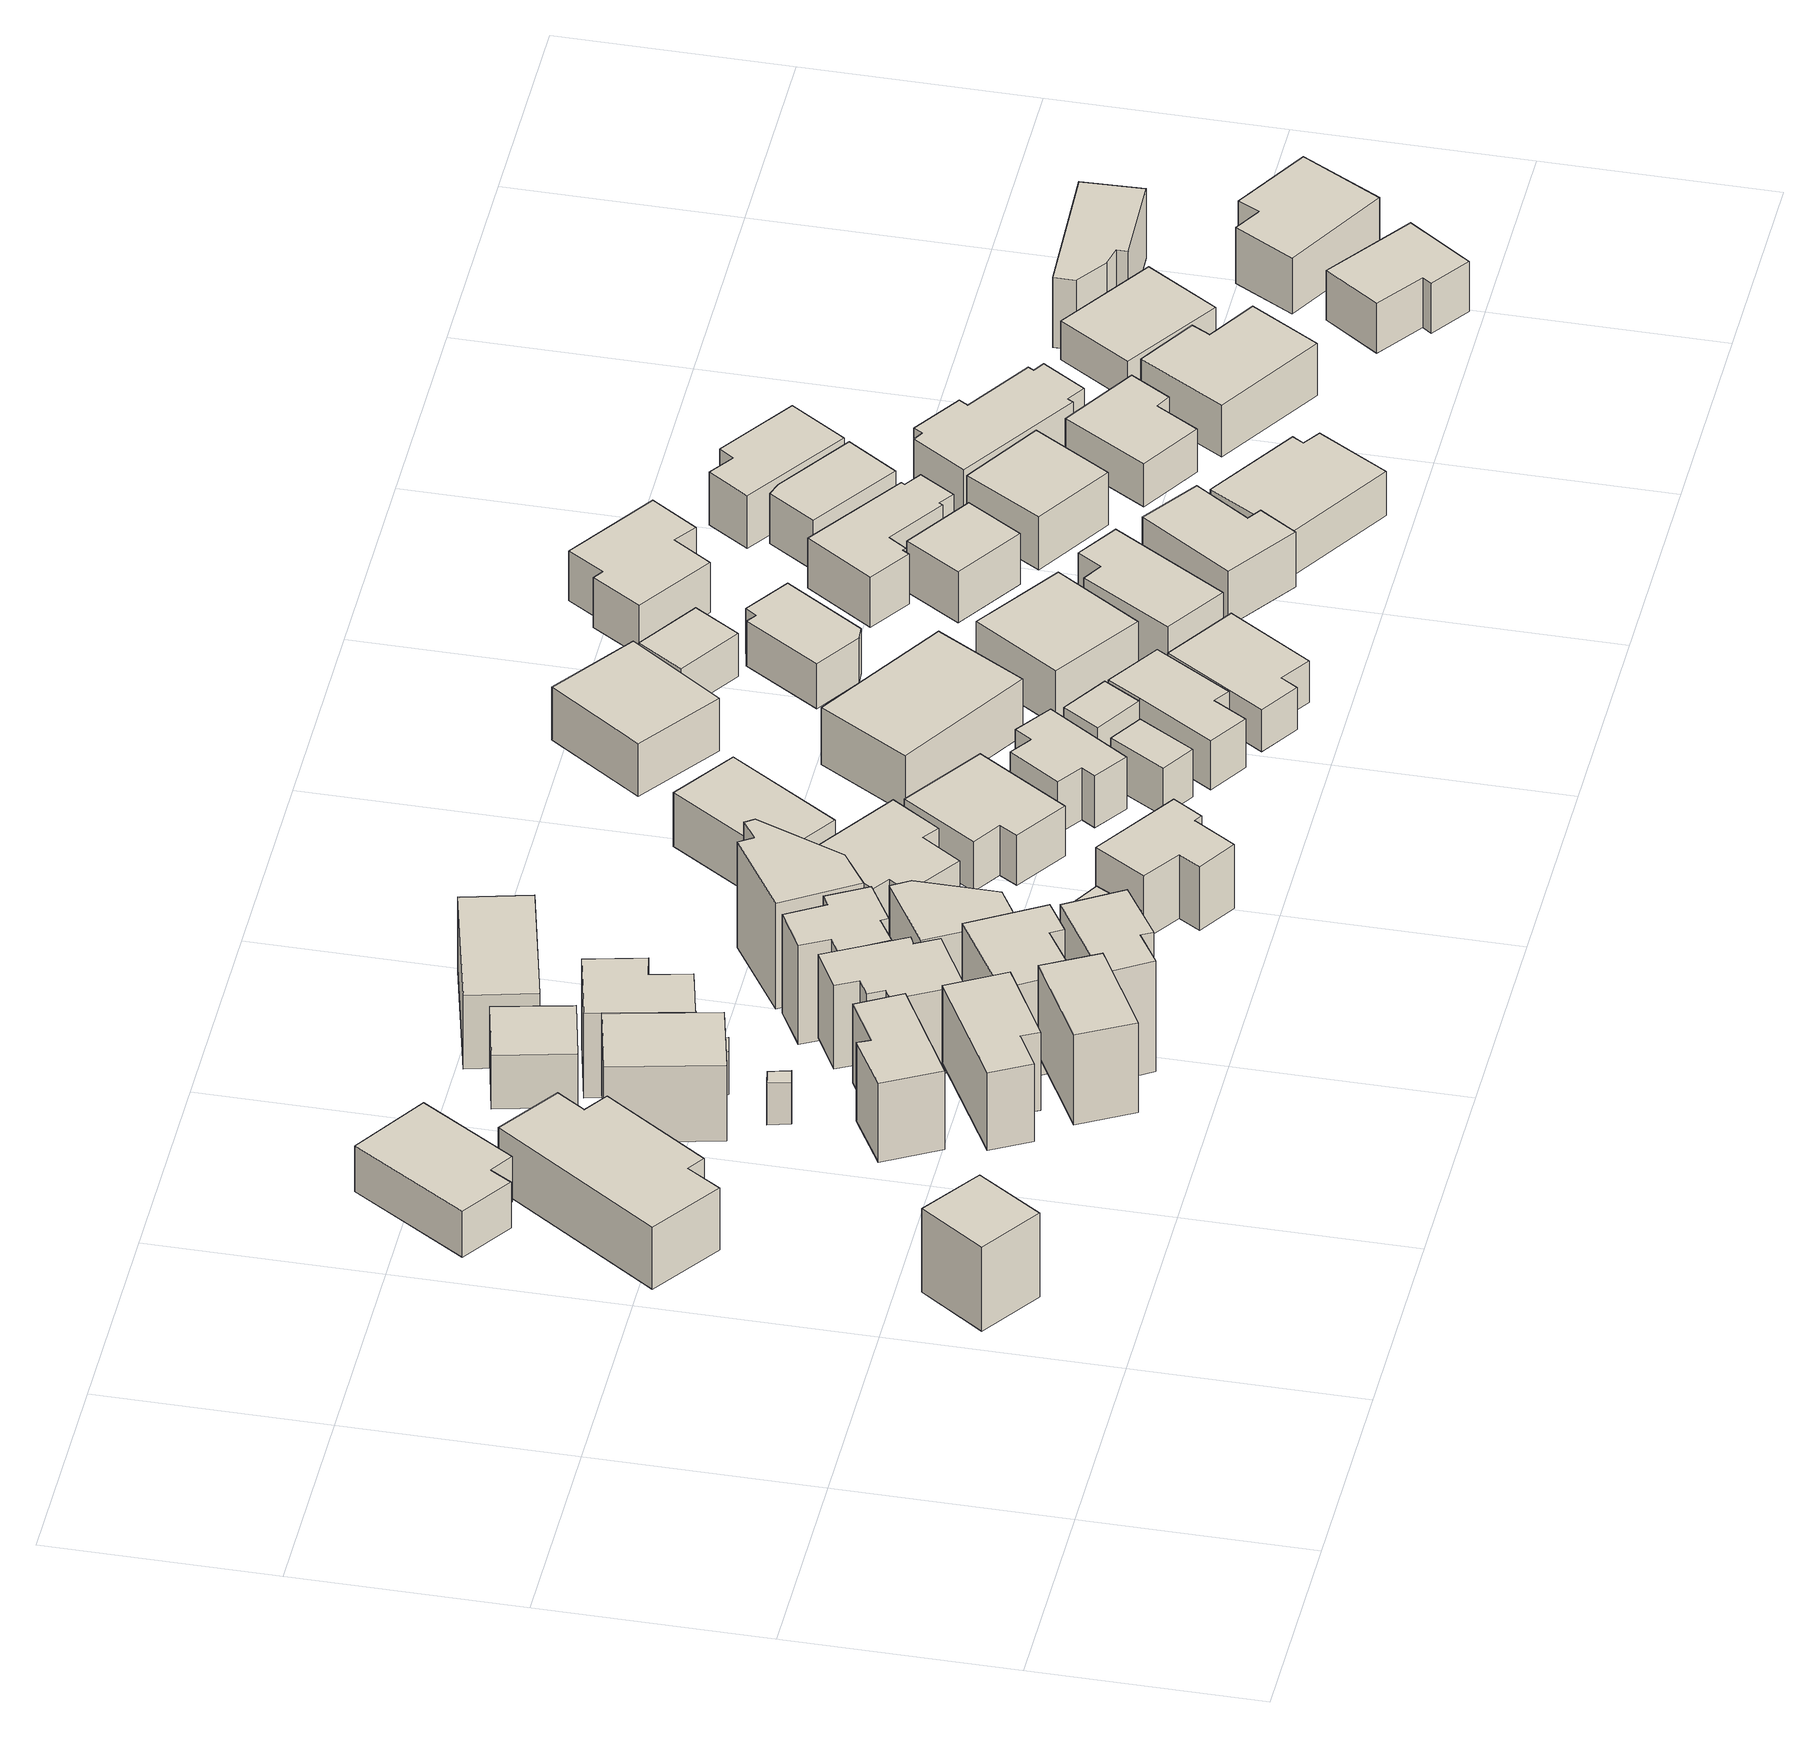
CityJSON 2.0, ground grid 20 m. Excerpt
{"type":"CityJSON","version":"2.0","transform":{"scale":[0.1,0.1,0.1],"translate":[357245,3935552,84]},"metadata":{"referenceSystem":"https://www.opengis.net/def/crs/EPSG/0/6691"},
"CityObjects":{
"building1":{"type":"Building","attributes":{"usage":"411","measuredHeight":8.9,"storeysAboveGround":3,"BuildingIDAttribute.prefecture":"14","BuildingIDAttribute.city":"14153","BuildingDetailAttribute.totalFloorArea":111.51,"BuildingDetailAttribute.buildingFootprintArea":37.17,"BuildingDetailAttribute.buildingStructureType":"601","BuildingDetailAttribute.buildingStructureOrgType":"1","BuildingDetailAttribute.orgUsage":"10","BuildingDetailAttribute.surveyYear":2015},"geometry":[{"type":"Solid","lod":"1","boundaries":[[[[0,1,2,3]],[[2,4,5,3]],[[1,6,4,2]],[[0,7,6,1]],[[3,5,7,0]],[[4,6,7,5]]]]}]},
"building2":{"type":"Building","attributes":{"usage":"411","measuredHeight":7.5,"storeysAboveGround":2,"BuildingIDAttribute.prefecture":"14","BuildingIDAttribute.city":"14153","BuildingDetailAttribute.totalFloorArea":282.27,"BuildingDetailAttribute.buildingFootprintArea":141.14,"BuildingDetailAttribute.buildingStructureType":"610","BuildingDetailAttribute.buildingStructureOrgType":"2","BuildingDetailAttribute.orgUsage":"10","BuildingDetailAttribute.surveyYear":2015},"geometry":[{"type":"Solid","lod":"1","boundaries":[[[[8,9,10,11,12,13,14,15]],[[14,16,17,15]],[[13,18,16,14]],[[12,19,18,13]],[[11,20,19,12]],[[10,21,20,11]],[[9,22,21,10]],[[8,23,22,9]],[[15,17,23,8]],[[16,18,19,20,21,22,23,17]]]]}]},
"building3":{"type":"Building","attributes":{"usage":"411","measuredHeight":6.5,"storeysAboveGround":2,"BuildingIDAttribute.prefecture":"14","BuildingIDAttribute.city":"14153","BuildingDetailAttribute.totalFloorArea":151.46,"BuildingDetailAttribute.buildingFootprintArea":75.73,"BuildingDetailAttribute.buildingStructureType":"601","BuildingDetailAttribute.buildingStructureOrgType":"1","BuildingDetailAttribute.orgUsage":"10","BuildingDetailAttribute.surveyYear":2015},"geometry":[{"type":"Solid","lod":"1","boundaries":[[[[24,25,26,27,28,29]],[[28,30,31,29]],[[27,32,30,28]],[[26,33,32,27]],[[25,34,33,26]],[[24,35,34,25]],[[29,31,35,24]],[[30,32,33,34,35,31]]]]}]},
"building4":{"type":"Building","attributes":{"measuredHeight":4.2,"BuildingIDAttribute.prefecture":"14","BuildingIDAttribute.city":"14153","BuildingDetailAttribute.surveyYear":2015},"geometry":[{"type":"Solid","lod":"1","boundaries":[[[[36,37,38,39]],[[38,40,41,39]],[[37,42,40,38]],[[36,43,42,37]],[[39,41,43,36]],[[40,42,43,41]]]]}]},
"building5":{"type":"Building","attributes":{"usage":"411","measuredHeight":8.2,"storeysAboveGround":2,"BuildingIDAttribute.prefecture":"14","BuildingIDAttribute.city":"14153","BuildingDetailAttribute.totalFloorArea":134.82,"BuildingDetailAttribute.buildingFootprintArea":67.41,"BuildingDetailAttribute.buildingStructureType":"601","BuildingDetailAttribute.buildingStructureOrgType":"1","BuildingDetailAttribute.orgUsage":"10","BuildingDetailAttribute.surveyYear":2015},"geometry":[{"type":"Solid","lod":"1","boundaries":[[[[44,45,46,47]],[[46,48,49,47]],[[45,50,48,46]],[[44,51,50,45]],[[47,49,51,44]],[[48,50,51,49]]]]}]},
"building6":{"type":"Building","attributes":{"usage":"411","measuredHeight":9.3,"storeysAboveGround":2,"BuildingIDAttribute.prefecture":"14","BuildingIDAttribute.city":"14153","BuildingDetailAttribute.totalFloorArea":88.06,"BuildingDetailAttribute.buildingFootprintArea":44.03,"BuildingDetailAttribute.buildingStructureType":"601","BuildingDetailAttribute.buildingStructureOrgType":"1","BuildingDetailAttribute.orgUsage":"10","BuildingDetailAttribute.surveyYear":2015},"geometry":[{"type":"Solid","lod":"1","boundaries":[[[[52,53,54,55,56,57]],[[56,58,59,57]],[[55,60,58,56]],[[54,61,60,55]],[[53,62,61,54]],[[52,63,62,53]],[[57,59,63,52]],[[58,60,61,62,63,59]]]]}]},
"building7":{"type":"Building","attributes":{"usage":"413","measuredHeight":6.6,"storeysAboveGround":2,"BuildingIDAttribute.prefecture":"14","BuildingIDAttribute.city":"14153","BuildingDetailAttribute.totalFloorArea":73.27,"BuildingDetailAttribute.buildingFootprintArea":36.64,"BuildingDetailAttribute.buildingStructureType":"601","BuildingDetailAttribute.buildingStructureOrgType":"1","BuildingDetailAttribute.orgUsage":"30","BuildingDetailAttribute.surveyYear":2015},"geometry":[{"type":"Solid","lod":"1","boundaries":[[[[64,65,66,67]],[[66,68,69,67]],[[65,70,68,66]],[[64,71,70,65]],[[67,69,71,64]],[[68,70,71,69]]]]}]},
"building8":{"type":"Building","attributes":{"usage":"411","measuredHeight":8.6,"storeysAboveGround":2,"BuildingIDAttribute.prefecture":"14","BuildingIDAttribute.city":"14153","BuildingDetailAttribute.totalFloorArea":102.87,"BuildingDetailAttribute.buildingFootprintArea":51.43,"BuildingDetailAttribute.buildingStructureType":"601","BuildingDetailAttribute.buildingStructureOrgType":"1","BuildingDetailAttribute.orgUsage":"10","BuildingDetailAttribute.surveyYear":2015},"geometry":[{"type":"Solid","lod":"1","boundaries":[[[[72,73,74,75,76,77]],[[76,78,79,77]],[[75,80,78,76]],[[74,81,80,75]],[[73,82,81,74]],[[72,83,82,73]],[[77,79,83,72]],[[78,80,81,82,83,79]]]]}]},
"building9":{"type":"Building","attributes":{"usage":"411","measuredHeight":10.1,"storeysAboveGround":2,"BuildingIDAttribute.prefecture":"14","BuildingIDAttribute.city":"14153","BuildingDetailAttribute.totalFloorArea":86.18,"BuildingDetailAttribute.buildingFootprintArea":43.09,"BuildingDetailAttribute.buildingStructureType":"601","BuildingDetailAttribute.buildingStructureOrgType":"1","BuildingDetailAttribute.orgUsage":"10","BuildingDetailAttribute.surveyYear":2015},"geometry":[{"type":"Solid","lod":"1","boundaries":[[[[84,85,86,87]],[[86,88,89,87]],[[85,90,88,86]],[[84,91,90,85]],[[87,89,91,84]],[[88,90,91,89]]]]}]},
"building10":{"type":"Building","attributes":{"measuredHeight":5.7,"BuildingIDAttribute.prefecture":"14","BuildingIDAttribute.city":"14153","BuildingDetailAttribute.surveyYear":2015},"geometry":[{"type":"Solid","lod":"1","boundaries":[[[[92,93,94,95]],[[94,96,97,95]],[[93,98,96,94]],[[92,99,98,93]],[[95,97,99,92]],[[96,98,99,97]]]]}]},
"building11":{"type":"Building","attributes":{"usage":"411","measuredHeight":9.4,"storeysAboveGround":2,"BuildingIDAttribute.prefecture":"14","BuildingIDAttribute.city":"14153","BuildingDetailAttribute.totalFloorArea":93.02,"BuildingDetailAttribute.buildingFootprintArea":46.51,"BuildingDetailAttribute.buildingStructureType":"601","BuildingDetailAttribute.buildingStructureOrgType":"1","BuildingDetailAttribute.orgUsage":"10","BuildingDetailAttribute.surveyYear":2015},"geometry":[{"type":"Solid","lod":"1","boundaries":[[[[100,101,102,103,104,92,95,105]],[[95,106,107,105]],[[92,108,106,95]],[[104,109,108,92]],[[103,110,109,104]],[[102,111,110,103]],[[101,112,111,102]],[[100,113,112,101]],[[105,107,113,100]],[[106,108,109,110,111,112,113,107]]]]}]},
"building12":{"type":"Building","attributes":{"usage":"411","measuredHeight":8.8,"storeysAboveGround":2,"BuildingIDAttribute.prefecture":"14","BuildingIDAttribute.city":"14153","BuildingDetailAttribute.totalFloorArea":131.88,"BuildingDetailAttribute.buildingFootprintArea":65.94,"BuildingDetailAttribute.buildingStructureType":"601","BuildingDetailAttribute.buildingStructureOrgType":"1","BuildingDetailAttribute.orgUsage":"10","BuildingDetailAttribute.surveyYear":2015},"geometry":[{"type":"Solid","lod":"1","boundaries":[[[[114,115,116,117]],[[116,118,119,117]],[[115,120,118,116]],[[114,121,120,115]],[[117,119,121,114]],[[118,120,121,119]]]]}]},
"building13":{"type":"Building","attributes":{"usage":"411","measuredHeight":9.2,"storeysAboveGround":2,"BuildingIDAttribute.prefecture":"14","BuildingIDAttribute.city":"14153","BuildingDetailAttribute.totalFloorArea":102.82,"BuildingDetailAttribute.buildingFootprintArea":51.41,"BuildingDetailAttribute.buildingStructureType":"601","BuildingDetailAttribute.buildingStructureOrgType":"1","BuildingDetailAttribute.orgUsage":"10","BuildingDetailAttribute.surveyYear":2015},"geometry":[{"type":"Solid","lod":"1","boundaries":[[[[122,123,124,125,126,127,128,129,130,131]],[[130,132,133,131]],[[129,134,132,130]],[[128,135,134,129]],[[127,136,135,128]],[[126,137,136,127]],[[125,138,137,126]],[[124,139,138,125]],[[123,140,139,124]],[[122,141,140,123]],[[131,133,141,122]],[[132,134,135,136,137,138,139,140,141,133]]]]}]},
"building14":{"type":"Building","attributes":{"usage":"411","measuredHeight":10.4,"storeysAboveGround":2,"BuildingIDAttribute.prefecture":"14","BuildingIDAttribute.city":"14153","BuildingDetailAttribute.totalFloorArea":98.99,"BuildingDetailAttribute.buildingFootprintArea":49.49,"BuildingDetailAttribute.buildingStructureType":"601","BuildingDetailAttribute.buildingStructureOrgType":"1","BuildingDetailAttribute.orgUsage":"10","BuildingDetailAttribute.surveyYear":2015},"geometry":[{"type":"Solid","lod":"1","boundaries":[[[[142,143,144,145,146,147]],[[146,148,149,147]],[[145,150,148,146]],[[144,151,150,145]],[[143,152,151,144]],[[142,153,152,143]],[[147,149,153,142]],[[148,150,151,152,153,149]]]]}]},
"building15":{"type":"Building","attributes":{"usage":"411","measuredHeight":11.7,"storeysAboveGround":2,"BuildingIDAttribute.prefecture":"14","BuildingIDAttribute.city":"14153","BuildingDetailAttribute.totalFloorArea":84.62,"BuildingDetailAttribute.buildingFootprintArea":42.31,"BuildingDetailAttribute.buildingStructureType":"601","BuildingDetailAttribute.buildingStructureOrgType":"1","BuildingDetailAttribute.orgUsage":"10","BuildingDetailAttribute.surveyYear":2015},"geometry":[{"type":"Solid","lod":"1","boundaries":[[[[154,155,156,157,158,159]],[[158,160,161,159]],[[157,162,160,158]],[[156,163,162,157]],[[155,164,163,156]],[[154,165,164,155]],[[159,161,165,154]],[[160,162,163,164,165,161]]]]}]},
"building16":{"type":"Building","attributes":{"usage":"411","measuredHeight":12.1,"storeysAboveGround":2,"BuildingIDAttribute.prefecture":"14","BuildingIDAttribute.city":"14153","BuildingDetailAttribute.totalFloorArea":85.23,"BuildingDetailAttribute.buildingFootprintArea":42.62,"BuildingDetailAttribute.buildingStructureType":"601","BuildingDetailAttribute.buildingStructureOrgType":"1","BuildingDetailAttribute.orgUsage":"10","BuildingDetailAttribute.surveyYear":2015},"geometry":[{"type":"Solid","lod":"1","boundaries":[[[[166,167,168,169,170]],[[169,171,172,170]],[[168,173,171,169]],[[167,174,173,168]],[[166,175,174,167]],[[170,172,175,166]],[[171,173,174,175,172]]]]}]},
"building17":{"type":"Building","attributes":{"usage":"411","measuredHeight":10.5,"storeysAboveGround":2,"BuildingIDAttribute.prefecture":"14","BuildingIDAttribute.city":"14153","BuildingDetailAttribute.totalFloorArea":76.65,"BuildingDetailAttribute.buildingFootprintArea":38.32,"BuildingDetailAttribute.buildingStructureType":"601","BuildingDetailAttribute.buildingStructureOrgType":"1","BuildingDetailAttribute.orgUsage":"10","BuildingDetailAttribute.surveyYear":2015},"geometry":[{"type":"Solid","lod":"1","boundaries":[[[[176,177,178,179,180,181,182,183,184,185]],[[184,186,187,185]],[[183,188,186,184]],[[182,189,188,183]],[[181,190,189,182]],[[180,191,190,181]],[[179,192,191,180]],[[178,193,192,179]],[[177,194,193,178]],[[176,195,194,177]],[[185,187,195,176]],[[186,188,189,190,191,192,193,194,195,187]]]]}]},
"building18":{"type":"Building","attributes":{"usage":"411","measuredHeight":11.7,"storeysAboveGround":2,"BuildingIDAttribute.prefecture":"14","BuildingIDAttribute.city":"14153","BuildingDetailAttribute.totalFloorArea":99.12,"BuildingDetailAttribute.buildingFootprintArea":49.56,"BuildingDetailAttribute.buildingStructureType":"601","BuildingDetailAttribute.buildingStructureOrgType":"1","BuildingDetailAttribute.orgUsage":"10","BuildingDetailAttribute.surveyYear":2015,"BuildingRiverFloodingRiskAttribute.description":"6","BuildingRiverFloodingRiskAttribute.rankOrg":"1","BuildingRiverFloodingRiskAttribute.depth":0.059,"BuildingRiverFloodingRiskAttribute.adminType":"2","BuildingRiverFloodingRiskAttribute.scale":"2"},"geometry":[{"type":"Solid","lod":"1","boundaries":[[[[196,197,198,199,200,201,202]],[[201,203,204,202]],[[200,205,203,201]],[[199,206,205,200]],[[198,207,206,199]],[[197,208,207,198]],[[196,209,208,197]],[[202,204,209,196]],[[203,205,206,207,208,209,204]]]]}]},
"building19":{"type":"Building","attributes":{"BuildingIDAttribute.prefecture":"14","BuildingIDAttribute.city":"14153","BuildingDetailAttribute.surveyYear":2015},"geometry":[{"type":"Solid","lod":"1","boundaries":[[[[210,211,212,213]],[[212,214,215,213]],[[211,216,214,212]],[[210,217,216,211]],[[213,215,217,210]],[[214,216,217,215]]]]}]},
"building20":{"type":"Building","attributes":{"usage":"411","measuredHeight":7.9,"storeysAboveGround":2,"BuildingIDAttribute.prefecture":"14","BuildingIDAttribute.city":"14153","BuildingDetailAttribute.totalFloorArea":86.53,"BuildingDetailAttribute.buildingFootprintArea":43.26,"BuildingDetailAttribute.buildingStructureType":"601","BuildingDetailAttribute.buildingStructureOrgType":"1","BuildingDetailAttribute.orgUsage":"10","BuildingDetailAttribute.surveyYear":2015},"geometry":[{"type":"Solid","lod":"1","boundaries":[[[[218,219,220,221,222,223,224,225]],[[224,226,227,225]],[[223,228,226,224]],[[222,229,228,223]],[[221,230,229,222]],[[220,231,230,221]],[[219,232,231,220]],[[218,233,232,219]],[[225,227,233,218]],[[226,228,229,230,231,232,233,227]]]]}]},
"building21":{"type":"Building","attributes":{"usage":"411","measuredHeight":6.3,"storeysAboveGround":2,"BuildingIDAttribute.prefecture":"14","BuildingIDAttribute.city":"14153","BuildingDetailAttribute.totalFloorArea":126.89,"BuildingDetailAttribute.buildingFootprintArea":63.45,"BuildingDetailAttribute.buildingStructureType":"601","BuildingDetailAttribute.buildingStructureOrgType":"1","BuildingDetailAttribute.orgUsage":"10","BuildingDetailAttribute.surveyYear":2015,"BuildingRiverFloodingRiskAttribute.description":"6","BuildingRiverFloodingRiskAttribute.rankOrg":"2","BuildingRiverFloodingRiskAttribute.depth":1.45,"BuildingRiverFloodingRiskAttribute.adminType":"2","BuildingRiverFloodingRiskAttribute.scale":"2"},"geometry":[{"type":"Solid","lod":"1","boundaries":[[[[234,235,236,237,238,239,240,241]],[[240,242,243,241]],[[239,244,242,240]],[[238,245,244,239]],[[237,246,245,238]],[[236,247,246,237]],[[235,248,247,236]],[[234,249,248,235]],[[241,243,249,234]],[[242,244,245,246,247,248,249,243]]]]}]},
"building22":{"type":"Building","attributes":{"usage":"411","measuredHeight":6.8,"storeysAboveGround":2,"BuildingIDAttribute.prefecture":"14","BuildingIDAttribute.city":"14153","BuildingDetailAttribute.totalFloorArea":125.76,"BuildingDetailAttribute.buildingFootprintArea":62.88,"BuildingDetailAttribute.buildingStructureType":"601","BuildingDetailAttribute.buildingStructureOrgType":"1","BuildingDetailAttribute.orgUsage":"10","BuildingDetailAttribute.surveyYear":2015,"BuildingRiverFloodingRiskAttribute.description":"6","BuildingRiverFloodingRiskAttribute.rankOrg":"2","BuildingRiverFloodingRiskAttribute.depth":1.61,"BuildingRiverFloodingRiskAttribute.adminType":"2","BuildingRiverFloodingRiskAttribute.scale":"2"},"geometry":[{"type":"Solid","lod":"1","boundaries":[[[[250,251,252,253,254,255]],[[254,256,257,255]],[[253,258,256,254]],[[252,259,258,253]],[[251,260,259,252]],[[250,261,260,251]],[[255,257,261,250]],[[256,258,259,260,261,257]]]]}]},
"building23":{"type":"Building","attributes":{"usage":"411","measuredHeight":6.2,"storeysAboveGround":2,"BuildingIDAttribute.prefecture":"14","BuildingIDAttribute.city":"14153","BuildingDetailAttribute.totalFloorArea":128.49,"BuildingDetailAttribute.buildingFootprintArea":64.24,"BuildingDetailAttribute.buildingStructureType":"601","BuildingDetailAttribute.buildingStructureOrgType":"1","BuildingDetailAttribute.orgUsage":"10","BuildingDetailAttribute.surveyYear":2015,"BuildingRiverFloodingRiskAttribute.description":"6","BuildingRiverFloodingRiskAttribute.rankOrg":"2","BuildingRiverFloodingRiskAttribute.depth":1.35,"BuildingRiverFloodingRiskAttribute.adminType":"2","BuildingRiverFloodingRiskAttribute.scale":"2"},"geometry":[{"type":"Solid","lod":"1","boundaries":[[[[262,263,264,265]],[[264,266,267,265]],[[263,268,266,264]],[[262,269,268,263]],[[265,267,269,262]],[[266,268,269,267]]]]}]},
"building24":{"type":"Building","attributes":{"usage":"411","measuredHeight":6.6,"storeysAboveGround":2,"BuildingIDAttribute.prefecture":"14","BuildingIDAttribute.city":"14153","BuildingDetailAttribute.totalFloorArea":82.7,"BuildingDetailAttribute.buildingFootprintArea":41.35,"BuildingDetailAttribute.buildingStructureType":"601","BuildingDetailAttribute.buildingStructureOrgType":"1","BuildingDetailAttribute.orgUsage":"10","BuildingDetailAttribute.surveyYear":2015,"BuildingRiverFloodingRiskAttribute.description":"6","BuildingRiverFloodingRiskAttribute.rankOrg":"2","BuildingRiverFloodingRiskAttribute.depth":0.6,"BuildingRiverFloodingRiskAttribute.adminType":"2","BuildingRiverFloodingRiskAttribute.scale":"1"},"geometry":[{"type":"Solid","lod":"1","boundaries":[[[[270,271,272,273,274,275,276,277]],[[276,278,279,277]],[[275,280,278,276]],[[274,281,280,275]],[[273,282,281,274]],[[272,283,282,273]],[[271,284,283,272]],[[270,285,284,271]],[[277,279,285,270]],[[278,280,281,282,283,284,285,279]]]]}]},
"building25":{"type":"Building","attributes":{"usage":"412","measuredHeight":5.6,"storeysAboveGround":2,"BuildingIDAttribute.prefecture":"14","BuildingIDAttribute.city":"14153","BuildingDetailAttribute.totalFloorArea":32.61,"BuildingDetailAttribute.buildingFootprintArea":16.31,"BuildingDetailAttribute.buildingStructureType":"601","BuildingDetailAttribute.buildingStructureOrgType":"1","BuildingDetailAttribute.orgUsage":"20","BuildingDetailAttribute.surveyYear":2015,"BuildingRiverFloodingRiskAttribute.description":"6","BuildingRiverFloodingRiskAttribute.rankOrg":"2","BuildingRiverFloodingRiskAttribute.depth":0.744,"BuildingRiverFloodingRiskAttribute.adminType":"2","BuildingRiverFloodingRiskAttribute.scale":"1"},"geometry":[{"type":"Solid","lod":"1","boundaries":[[[[286,287,288,289]],[[288,290,291,289]],[[287,292,290,288]],[[286,293,292,287]],[[289,291,293,286]],[[290,292,293,291]]]]}]},
"building26":{"type":"Building","attributes":{"usage":"412","measuredHeight":5.3,"storeysAboveGround":2,"BuildingIDAttribute.prefecture":"14","BuildingIDAttribute.city":"14153","BuildingDetailAttribute.totalFloorArea":30.34,"BuildingDetailAttribute.buildingFootprintArea":15.17,"BuildingDetailAttribute.buildingStructureType":"601","BuildingDetailAttribute.buildingStructureOrgType":"1","BuildingDetailAttribute.orgUsage":"20","BuildingDetailAttribute.surveyYear":2015,"BuildingRiverFloodingRiskAttribute.description":"6","BuildingRiverFloodingRiskAttribute.rankOrg":"2","BuildingRiverFloodingRiskAttribute.depth":0.644,"BuildingRiverFloodingRiskAttribute.adminType":"2","BuildingRiverFloodingRiskAttribute.scale":"1"},"geometry":[{"type":"Solid","lod":"1","boundaries":[[[[294,295,296,297,298]],[[297,299,300,298]],[[296,301,299,297]],[[295,302,301,296]],[[294,303,302,295]],[[298,300,303,294]],[[299,301,302,303,300]]]]}]},
"building27":{"type":"Building","attributes":{"usage":"411","measuredHeight":6.2,"storeysAboveGround":2,"BuildingIDAttribute.prefecture":"14","BuildingIDAttribute.city":"14153","BuildingDetailAttribute.totalFloorArea":97.16,"BuildingDetailAttribute.buildingFootprintArea":48.58,"BuildingDetailAttribute.buildingStructureType":"601","BuildingDetailAttribute.buildingStructureOrgType":"1","BuildingDetailAttribute.orgUsage":"10","BuildingDetailAttribute.surveyYear":2015,"BuildingRiverFloodingRiskAttribute.description":"6","BuildingRiverFloodingRiskAttribute.rankOrg":"2","BuildingRiverFloodingRiskAttribute.depth":0.744,"BuildingRiverFloodingRiskAttribute.adminType":"2","BuildingRiverFloodingRiskAttribute.scale":"1"},"geometry":[{"type":"Solid","lod":"1","boundaries":[[[[304,305,306,307,308,309,310]],[[309,311,312,310]],[[308,313,311,309]],[[307,314,313,308]],[[306,315,314,307]],[[305,316,315,306]],[[304,317,316,305]],[[310,312,317,304]],[[311,313,314,315,316,317,312]]]]}]},
"building28":{"type":"Building","attributes":{"usage":"411","measuredHeight":7,"storeysAboveGround":2,"BuildingIDAttribute.prefecture":"14","BuildingIDAttribute.city":"14153","BuildingDetailAttribute.totalFloorArea":223.86,"BuildingDetailAttribute.buildingFootprintArea":111.93,"BuildingDetailAttribute.buildingStructureType":"601","BuildingDetailAttribute.buildingStructureOrgType":"1","BuildingDetailAttribute.orgUsage":"10","BuildingDetailAttribute.surveyYear":2015,"BuildingRiverFloodingRiskAttribute.description":"6","BuildingRiverFloodingRiskAttribute.rankOrg":"2","BuildingRiverFloodingRiskAttribute.depth":0.71,"BuildingRiverFloodingRiskAttribute.adminType":"2","BuildingRiverFloodingRiskAttribute.scale":"1"},"geometry":[{"type":"Solid","lod":"1","boundaries":[[[[318,319,320,321]],[[320,322,323,321]],[[319,324,322,320]],[[318,325,324,319]],[[321,323,325,318]],[[322,324,325,323]]]]}]},
"building29":{"type":"Building","attributes":{"usage":"411","measuredHeight":6.3,"storeysAboveGround":2,"BuildingIDAttribute.prefecture":"14","BuildingIDAttribute.city":"14153","BuildingDetailAttribute.totalFloorArea":159.04,"BuildingDetailAttribute.buildingFootprintArea":79.52,"BuildingDetailAttribute.buildingStructureType":"601","BuildingDetailAttribute.buildingStructureOrgType":"1","BuildingDetailAttribute.orgUsage":"10","BuildingDetailAttribute.surveyYear":2015,"BuildingRiverFloodingRiskAttribute.description":"6","BuildingRiverFloodingRiskAttribute.rankOrg":"1","BuildingRiverFloodingRiskAttribute.depth":0.465,"BuildingRiverFloodingRiskAttribute.adminType":"2","BuildingRiverFloodingRiskAttribute.scale":"1"},"geometry":[{"type":"Solid","lod":"1","boundaries":[[[[326,327,328,329]],[[328,330,331,329]],[[327,332,330,328]],[[326,333,332,327]],[[329,331,333,326]],[[330,332,333,331]]]]}]},
"building30":{"type":"Building","attributes":{"usage":"411","measuredHeight":6.1,"storeysAboveGround":2,"BuildingIDAttribute.prefecture":"14","BuildingIDAttribute.city":"14153","BuildingDetailAttribute.totalFloorArea":118.92,"BuildingDetailAttribute.buildingFootprintArea":59.46,"BuildingDetailAttribute.buildingStructureType":"601","BuildingDetailAttribute.buildingStructureOrgType":"1","BuildingDetailAttribute.orgUsage":"10","BuildingDetailAttribute.surveyYear":2015,"BuildingRiverFloodingRiskAttribute.description":"6","BuildingRiverFloodingRiskAttribute.rankOrg":"2","BuildingRiverFloodingRiskAttribute.depth":0.854,"BuildingRiverFloodingRiskAttribute.adminType":"2","BuildingRiverFloodingRiskAttribute.scale":"1"},"geometry":[{"type":"Solid","lod":"1","boundaries":[[[[334,335,336,337,338,339]],[[338,340,341,339]],[[337,342,340,338]],[[336,343,342,337]],[[335,344,343,336]],[[334,345,344,335]],[[339,341,345,334]],[[340,342,343,344,345,341]]]]}]},
"building31":{"type":"Building","attributes":{"usage":"411","measuredHeight":6.5,"storeysAboveGround":2,"BuildingIDAttribute.prefecture":"14","BuildingIDAttribute.city":"14153","BuildingDetailAttribute.totalFloorArea":163.92,"BuildingDetailAttribute.buildingFootprintArea":81.96,"BuildingDetailAttribute.buildingStructureType":"601","BuildingDetailAttribute.buildingStructureOrgType":"1","BuildingDetailAttribute.orgUsage":"10","BuildingDetailAttribute.surveyYear":2015,"BuildingRiverFloodingRiskAttribute.description":"6","BuildingRiverFloodingRiskAttribute.rankOrg":"2","BuildingRiverFloodingRiskAttribute.depth":0.7,"BuildingRiverFloodingRiskAttribute.adminType":"2","BuildingRiverFloodingRiskAttribute.scale":"1"},"geometry":[{"type":"Solid","lod":"1","boundaries":[[[[346,347,348,349]],[[348,350,351,349]],[[347,352,350,348]],[[346,353,352,347]],[[349,351,353,346]],[[350,352,353,351]]]]}]},
"building32":{"type":"Building","attributes":{"usage":"411","measuredHeight":4.6,"storeysAboveGround":2,"BuildingIDAttribute.prefecture":"14","BuildingIDAttribute.city":"14153","BuildingDetailAttribute.totalFloorArea":55.47,"BuildingDetailAttribute.buildingFootprintArea":27.74,"BuildingDetailAttribute.buildingStructureType":"601","BuildingDetailAttribute.buildingStructureOrgType":"1","BuildingDetailAttribute.orgUsage":"10","BuildingDetailAttribute.surveyYear":2015,"BuildingRiverFloodingRiskAttribute.description":"6","BuildingRiverFloodingRiskAttribute.rankOrg":"2","BuildingRiverFloodingRiskAttribute.depth":0.595,"BuildingRiverFloodingRiskAttribute.adminType":"2","BuildingRiverFloodingRiskAttribute.scale":"1"},"geometry":[{"type":"Solid","lod":"1","boundaries":[[[[354,355,356,357]],[[356,358,359,357]],[[355,360,358,356]],[[354,361,360,355]],[[357,359,361,354]],[[358,360,361,359]]]]}]},
"building33":{"type":"Building","attributes":{"usage":"411","measuredHeight":4.9,"storeysAboveGround":2,"BuildingIDAttribute.prefecture":"14","BuildingIDAttribute.city":"14153","BuildingDetailAttribute.totalFloorArea":115.85,"BuildingDetailAttribute.buildingFootprintArea":57.92,"BuildingDetailAttribute.buildingStructureType":"601","BuildingDetailAttribute.buildingStructureOrgType":"1","BuildingDetailAttribute.orgUsage":"10","BuildingDetailAttribute.surveyYear":2015,"BuildingRiverFloodingRiskAttribute.description":"6","BuildingRiverFloodingRiskAttribute.rankOrg":"2","BuildingRiverFloodingRiskAttribute.depth":0.795,"BuildingRiverFloodingRiskAttribute.adminType":"2","BuildingRiverFloodingRiskAttribute.scale":"1"},"geometry":[{"type":"Solid","lod":"1","boundaries":[[[[362,363,364,365,366,367,368]],[[367,369,370,368]],[[366,371,369,367]],[[365,372,371,366]],[[364,373,372,365]],[[363,374,373,364]],[[362,375,374,363]],[[368,370,375,362]],[[369,371,372,373,374,375,370]]]]}]},
"building34":{"type":"Building","attributes":{"usage":"411","measuredHeight":6.4,"storeysAboveGround":2,"BuildingIDAttribute.prefecture":"14","BuildingIDAttribute.city":"14153","BuildingDetailAttribute.totalFloorArea":116.55,"BuildingDetailAttribute.buildingFootprintArea":58.28,"BuildingDetailAttribute.buildingStructureType":"601","BuildingDetailAttribute.buildingStructureOrgType":"1","BuildingDetailAttribute.orgUsage":"10","BuildingDetailAttribute.surveyYear":2015,"BuildingRiverFloodingRiskAttribute.description":"6","BuildingRiverFloodingRiskAttribute.rankOrg":"2","BuildingRiverFloodingRiskAttribute.depth":0.744,"BuildingRiverFloodingRiskAttribute.adminType":"2","BuildingRiverFloodingRiskAttribute.scale":"1"},"geometry":[{"type":"Solid","lod":"1","boundaries":[[[[376,377,378,379,380,381]],[[380,382,383,381]],[[379,384,382,380]],[[378,385,384,379]],[[377,386,385,378]],[[376,387,386,377]],[[381,383,387,376]],[[382,384,385,386,387,383]]]]}]},
"building35":{"type":"Building","attributes":{"usage":"411","measuredHeight":6.2,"storeysAboveGround":2,"BuildingIDAttribute.prefecture":"14","BuildingIDAttribute.city":"14153","BuildingDetailAttribute.totalFloorArea":134.32,"BuildingDetailAttribute.buildingFootprintArea":67.16,"BuildingDetailAttribute.buildingStructureType":"601","BuildingDetailAttribute.buildingStructureOrgType":"1","BuildingDetailAttribute.orgUsage":"10","BuildingDetailAttribute.surveyYear":2015,"BuildingRiverFloodingRiskAttribute.description":"6","BuildingRiverFloodingRiskAttribute.rankOrg":"2","BuildingRiverFloodingRiskAttribute.depth":0.738,"BuildingRiverFloodingRiskAttribute.adminType":"2","BuildingRiverFloodingRiskAttribute.scale":"1"},"geometry":[{"type":"Solid","lod":"1","boundaries":[[[[388,389,390,391,392,393]],[[392,394,395,393]],[[391,396,394,392]],[[390,397,396,391]],[[389,398,397,390]],[[388,399,398,389]],[[393,395,399,388]],[[394,396,397,398,399,395]]]]}]},
"building36":{"type":"Building","attributes":{"usage":"411","measuredHeight":5.7,"storeysAboveGround":2,"BuildingIDAttribute.prefecture":"14","BuildingIDAttribute.city":"14153","BuildingDetailAttribute.totalFloorArea":66.97,"BuildingDetailAttribute.buildingFootprintArea":33.48,"BuildingDetailAttribute.buildingStructureType":"601","BuildingDetailAttribute.buildingStructureOrgType":"1","BuildingDetailAttribute.orgUsage":"10","BuildingDetailAttribute.surveyYear":2015,"BuildingRiverFloodingRiskAttribute.description":"6","BuildingRiverFloodingRiskAttribute.rankOrg":"2","BuildingRiverFloodingRiskAttribute.depth":0.86,"BuildingRiverFloodingRiskAttribute.adminType":"2","BuildingRiverFloodingRiskAttribute.scale":"1"},"geometry":[{"type":"Solid","lod":"1","boundaries":[[[[400,401,402,403]],[[402,404,405,403]],[[401,406,404,402]],[[400,407,406,401]],[[403,405,407,400]],[[404,406,407,405]]]]}]},
"building37":{"type":"Building","attributes":{"usage":"411","measuredHeight":5.8,"storeysAboveGround":2,"BuildingIDAttribute.prefecture":"14","BuildingIDAttribute.city":"14153","BuildingDetailAttribute.totalFloorArea":133.75,"BuildingDetailAttribute.buildingFootprintArea":66.88,"BuildingDetailAttribute.buildingStructureType":"601","BuildingDetailAttribute.buildingStructureOrgType":"1","BuildingDetailAttribute.orgUsage":"10","BuildingDetailAttribute.surveyYear":2015,"BuildingRiverFloodingRiskAttribute.description":"6","BuildingRiverFloodingRiskAttribute.rankOrg":"2","BuildingRiverFloodingRiskAttribute.depth":0.785,"BuildingRiverFloodingRiskAttribute.adminType":"2","BuildingRiverFloodingRiskAttribute.scale":"1"},"geometry":[{"type":"Solid","lod":"1","boundaries":[[[[408,409,410,411,412,413,414,415]],[[414,416,417,415]],[[413,418,416,414]],[[412,419,418,413]],[[411,420,419,412]],[[410,421,420,411]],[[409,422,421,410]],[[408,423,422,409]],[[415,417,423,408]],[[416,418,419,420,421,422,423,417]]]]}]},
"building38":{"type":"Building","attributes":{"usage":"411","measuredHeight":5.9,"storeysAboveGround":2,"BuildingIDAttribute.prefecture":"14","BuildingIDAttribute.city":"14153","BuildingDetailAttribute.totalFloorArea":103.08,"BuildingDetailAttribute.buildingFootprintArea":51.54,"BuildingDetailAttribute.buildingStructureType":"601","BuildingDetailAttribute.buildingStructureOrgType":"1","BuildingDetailAttribute.orgUsage":"10","BuildingDetailAttribute.surveyYear":2015,"BuildingRiverFloodingRiskAttribute.description":"6","BuildingRiverFloodingRiskAttribute.rankOrg":"2","BuildingRiverFloodingRiskAttribute.depth":0.91,"BuildingRiverFloodingRiskAttribute.adminType":"2","BuildingRiverFloodingRiskAttribute.scale":"1"},"geometry":[{"type":"Solid","lod":"1","boundaries":[[[[424,425,426,427,428,429,430,431,432,433,434,435]],[[434,436,437,435]],[[433,438,436,434]],[[432,439,438,433]],[[431,440,439,432]],[[430,441,440,431]],[[429,442,441,430]],[[428,443,442,429]],[[427,444,443,428]],[[426,445,444,427]],[[425,446,445,426]],[[424,447,446,425]],[[435,437,447,424]],[[436,438,439,440,441,442,443,444,445,446,447,437]]]]}]},
"building39":{"type":"Building","attributes":{"usage":"411","measuredHeight":4.9,"storeysAboveGround":2,"BuildingIDAttribute.prefecture":"14","BuildingIDAttribute.city":"14153","BuildingDetailAttribute.totalFloorArea":157.89,"BuildingDetailAttribute.buildingFootprintArea":78.94,"BuildingDetailAttribute.buildingStructureType":"601","BuildingDetailAttribute.buildingStructureOrgType":"1","BuildingDetailAttribute.orgUsage":"10","BuildingDetailAttribute.surveyYear":2015,"BuildingRiverFloodingRiskAttribute.description":"6","BuildingRiverFloodingRiskAttribute.rankOrg":"2","BuildingRiverFloodingRiskAttribute.depth":0.928,"BuildingRiverFloodingRiskAttribute.adminType":"2","BuildingRiverFloodingRiskAttribute.scale":"1"},"geometry":[{"type":"Solid","lod":"1","boundaries":[[[[448,449,450,451,452,453]],[[452,454,455,453]],[[451,456,454,452]],[[450,457,456,451]],[[449,458,457,450]],[[448,459,458,449]],[[453,455,459,448]],[[454,456,457,458,459,455]]]]}]},
"building40":{"type":"Building","attributes":{"usage":"411","measuredHeight":6.4,"storeysAboveGround":2,"BuildingIDAttribute.prefecture":"14","BuildingIDAttribute.city":"14153","BuildingDetailAttribute.totalFloorArea":106.92,"BuildingDetailAttribute.buildingFootprintArea":53.46,"BuildingDetailAttribute.buildingStructureType":"601","BuildingDetailAttribute.buildingStructureOrgType":"1","BuildingDetailAttribute.orgUsage":"10","BuildingDetailAttribute.surveyYear":2015,"BuildingRiverFloodingRiskAttribute.description":"6","BuildingRiverFloodingRiskAttribute.rankOrg":"2","BuildingRiverFloodingRiskAttribute.depth":0.61,"BuildingRiverFloodingRiskAttribute.adminType":"2","BuildingRiverFloodingRiskAttribute.scale":"1"},"geometry":[{"type":"Solid","lod":"1","boundaries":[[[[460,461,462,463]],[[462,464,465,463]],[[461,466,464,462]],[[460,467,466,461]],[[463,465,467,460]],[[464,466,467,465]]]]}]},
"building41":{"type":"Building","attributes":{"usage":"411","measuredHeight":6.3,"storeysAboveGround":2,"BuildingIDAttribute.prefecture":"14","BuildingIDAttribute.city":"14153","BuildingDetailAttribute.totalFloorArea":80.63,"BuildingDetailAttribute.buildingFootprintArea":40.31,"BuildingDetailAttribute.buildingStructureType":"601","BuildingDetailAttribute.buildingStructureOrgType":"1","BuildingDetailAttribute.orgUsage":"10","BuildingDetailAttribute.surveyYear":2015,"BuildingRiverFloodingRiskAttribute.description":"6","BuildingRiverFloodingRiskAttribute.rankOrg":"2","BuildingRiverFloodingRiskAttribute.depth":0.565,"BuildingRiverFloodingRiskAttribute.adminType":"2","BuildingRiverFloodingRiskAttribute.scale":"1"},"geometry":[{"type":"Solid","lod":"1","boundaries":[[[[468,469,470,471,472]],[[471,473,474,472]],[[470,475,473,471]],[[469,476,475,470]],[[468,477,476,469]],[[472,474,477,468]],[[473,475,476,477,474]]]]}]},
"building42":{"type":"Building","attributes":{"usage":"411","measuredHeight":6.1,"storeysAboveGround":2,"BuildingIDAttribute.prefecture":"14","BuildingIDAttribute.city":"14153","BuildingDetailAttribute.totalFloorArea":89.41,"BuildingDetailAttribute.buildingFootprintArea":44.7,"BuildingDetailAttribute.buildingStructureType":"601","BuildingDetailAttribute.buildingStructureOrgType":"1","BuildingDetailAttribute.orgUsage":"10","BuildingDetailAttribute.surveyYear":2015,"BuildingRiverFloodingRiskAttribute.description":"6","BuildingRiverFloodingRiskAttribute.rankOrg":"1","BuildingRiverFloodingRiskAttribute.depth":0.325,"BuildingRiverFloodingRiskAttribute.adminType":"2","BuildingRiverFloodingRiskAttribute.scale":"1"},"geometry":[{"type":"Solid","lod":"1","boundaries":[[[[478,479,480,481,482,483]],[[482,484,485,483]],[[481,486,484,482]],[[480,487,486,481]],[[479,488,487,480]],[[478,489,488,479]],[[483,485,489,478]],[[484,486,487,488,489,485]]]]}]},
"building43":{"type":"Building","attributes":{"usage":"411","measuredHeight":5.7,"storeysAboveGround":2,"BuildingIDAttribute.prefecture":"14","BuildingIDAttribute.city":"14153","BuildingDetailAttribute.totalFloorArea":99.83,"BuildingDetailAttribute.buildingFootprintArea":49.91,"BuildingDetailAttribute.buildingStructureType":"601","BuildingDetailAttribute.buildingStructureOrgType":"1","BuildingDetailAttribute.orgUsage":"10","BuildingDetailAttribute.surveyYear":2015,"BuildingRiverFloodingRiskAttribute.description":"6","BuildingRiverFloodingRiskAttribute.rankOrg":"2","BuildingRiverFloodingRiskAttribute.depth":0.69,"BuildingRiverFloodingRiskAttribute.adminType":"2","BuildingRiverFloodingRiskAttribute.scale":"1"},"geometry":[{"type":"Solid","lod":"1","boundaries":[[[[490,491,492,493,494,495]],[[494,496,497,495]],[[493,498,496,494]],[[492,499,498,493]],[[491,500,499,492]],[[490,501,500,491]],[[495,497,501,490]],[[496,498,499,500,501,497]]]]}]},
"building44":{"type":"Building","attributes":{"usage":"411","measuredHeight":6.9,"storeysAboveGround":2,"BuildingIDAttribute.prefecture":"14","BuildingIDAttribute.city":"14153","BuildingDetailAttribute.totalFloorArea":74.64,"BuildingDetailAttribute.buildingFootprintArea":37.32,"BuildingDetailAttribute.buildingStructureType":"601","BuildingDetailAttribute.buildingStructureOrgType":"1","BuildingDetailAttribute.orgUsage":"10","BuildingDetailAttribute.surveyYear":2015,"BuildingRiverFloodingRiskAttribute.description":"6","BuildingRiverFloodingRiskAttribute.rankOrg":"2","BuildingRiverFloodingRiskAttribute.depth":0.59,"BuildingRiverFloodingRiskAttribute.adminType":"2","BuildingRiverFloodingRiskAttribute.scale":"1"},"geometry":[{"type":"Solid","lod":"1","boundaries":[[[[502,503,504,505,506,507,508,509,510,511,512,513]],[[512,514,515,513]],[[511,516,514,512]],[[510,517,516,511]],[[509,518,517,510]],[[508,519,518,509]],[[507,520,519,508]],[[506,521,520,507]],[[505,522,521,506]],[[504,523,522,505]],[[503,524,523,504]],[[502,525,524,503]],[[513,515,525,502]],[[514,516,517,518,519,520,521,522,523,524,525,515]]]]}]},
"building45":{"type":"Building","attributes":{"usage":"411","measuredHeight":6.5,"storeysAboveGround":2,"BuildingIDAttribute.prefecture":"14","BuildingIDAttribute.city":"14153","BuildingDetailAttribute.totalFloorArea":147.96,"BuildingDetailAttribute.buildingFootprintArea":73.98,"BuildingDetailAttribute.buildingStructureType":"601","BuildingDetailAttribute.buildingStructureOrgType":"1","BuildingDetailAttribute.orgUsage":"10","BuildingDetailAttribute.surveyYear":2015,"BuildingRiverFloodingRiskAttribute.description":"6","BuildingRiverFloodingRiskAttribute.rankOrg":"2","BuildingRiverFloodingRiskAttribute.depth":0.698,"BuildingRiverFloodingRiskAttribute.adminType":"2","BuildingRiverFloodingRiskAttribute.scale":"1"},"geometry":[{"type":"Solid","lod":"1","boundaries":[[[[526,527,528,529,530,531]],[[530,532,533,531]],[[529,534,532,530]],[[528,535,534,529]],[[527,536,535,528]],[[526,537,536,527]],[[531,533,537,526]],[[532,534,535,536,537,533]]]]}]},
"building46":{"type":"Building","attributes":{"usage":"411","measuredHeight":4.3,"storeysAboveGround":2,"BuildingIDAttribute.prefecture":"14","BuildingIDAttribute.city":"14153","BuildingDetailAttribute.totalFloorArea":125.59,"BuildingDetailAttribute.buildingFootprintArea":62.8,"BuildingDetailAttribute.buildingStructureType":"601","BuildingDetailAttribute.buildingStructureOrgType":"1","BuildingDetailAttribute.orgUsage":"10","BuildingDetailAttribute.surveyYear":2015,"BuildingRiverFloodingRiskAttribute.description":"6","BuildingRiverFloodingRiskAttribute.rankOrg":"2","BuildingRiverFloodingRiskAttribute.depth":0.557,"BuildingRiverFloodingRiskAttribute.adminType":"2","BuildingRiverFloodingRiskAttribute.scale":"1"},"geometry":[{"type":"Solid","lod":"1","boundaries":[[[[538,539,540,541]],[[540,542,543,541]],[[539,544,542,540]],[[538,545,544,539]],[[541,543,545,538]],[[542,544,545,543]]]]}]},
"building47":{"type":"Building","attributes":{"usage":"411","measuredHeight":5.9,"storeysAboveGround":2,"BuildingIDAttribute.prefecture":"14","BuildingIDAttribute.city":"14153","BuildingDetailAttribute.totalFloorArea":150.32,"BuildingDetailAttribute.buildingFootprintArea":75.16,"BuildingDetailAttribute.buildingStructureType":"601","BuildingDetailAttribute.buildingStructureOrgType":"1","BuildingDetailAttribute.orgUsage":"10","BuildingDetailAttribute.surveyYear":2015,"BuildingRiverFloodingRiskAttribute.description":"6","BuildingRiverFloodingRiskAttribute.rankOrg":"2","BuildingRiverFloodingRiskAttribute.depth":0.759,"BuildingRiverFloodingRiskAttribute.adminType":"2","BuildingRiverFloodingRiskAttribute.scale":"1"},"geometry":[{"type":"Solid","lod":"1","boundaries":[[[[546,547,548,549,550,551]],[[550,552,553,551]],[[549,554,552,550]],[[548,555,554,549]],[[547,556,555,548]],[[546,557,556,547]],[[551,553,557,546]],[[552,554,555,556,557,553]]]]}]},
"building48":{"type":"Building","attributes":{"usage":"411","measuredHeight":7.9,"storeysAboveGround":2,"BuildingIDAttribute.prefecture":"14","BuildingIDAttribute.city":"14153","BuildingDetailAttribute.totalFloorArea":100.29,"BuildingDetailAttribute.buildingFootprintArea":50.14,"BuildingDetailAttribute.buildingStructureType":"601","BuildingDetailAttribute.buildingStructureOrgType":"1","BuildingDetailAttribute.orgUsage":"10","BuildingDetailAttribute.surveyYear":2015,"BuildingRiverFloodingRiskAttribute.description":"6","BuildingRiverFloodingRiskAttribute.rankOrg":"2","BuildingRiverFloodingRiskAttribute.depth":0.507,"BuildingRiverFloodingRiskAttribute.adminType":"2","BuildingRiverFloodingRiskAttribute.scale":"1"},"geometry":[{"type":"Solid","lod":"1","boundaries":[[[[558,559,560,561,562,563,564]],[[563,565,566,564]],[[562,567,565,563]],[[561,568,567,562]],[[560,569,568,561]],[[559,570,569,560]],[[558,571,570,559]],[[564,566,571,558]],[[565,567,568,569,570,571,566]]]]}]},
"building49":{"type":"Building","attributes":{"usage":"411","measuredHeight":6.5,"storeysAboveGround":2,"BuildingIDAttribute.prefecture":"14","BuildingIDAttribute.city":"14153","BuildingDetailAttribute.totalFloorArea":132.73,"BuildingDetailAttribute.buildingFootprintArea":66.37,"BuildingDetailAttribute.buildingStructureType":"601","BuildingDetailAttribute.buildingStructureOrgType":"1","BuildingDetailAttribute.orgUsage":"10","BuildingDetailAttribute.surveyYear":2015,"BuildingRiverFloodingRiskAttribute.description":"6","BuildingRiverFloodingRiskAttribute.rankOrg":"1","BuildingRiverFloodingRiskAttribute.depth":0.489,"BuildingRiverFloodingRiskAttribute.adminType":"2","BuildingRiverFloodingRiskAttribute.scale":"1"},"geometry":[{"type":"Solid","lod":"1","boundaries":[[[[572,573,574,575,576,577]],[[576,578,579,577]],[[575,580,578,576]],[[574,581,580,575]],[[573,582,581,574]],[[572,583,582,573]],[[577,579,583,572]],[[578,580,581,582,583,579]]]]}]}
},
"vertices":[
[119,102,157],[80,45,157],[27,81,157],[67,138,157],[27,81,241],[67,138,241],[80,45,241],[119,102,241],
[124,493,161],[178,456,161],[161,431,161],[182,417,161],[118,325,161],[103,335,161],[83,305,161],[22,347,161],[83,305,223],[22,347,223],[103,335,223],[118,325,223],[182,417,223],[161,431,223],[178,456,223],[124,493,223],
[74,599,180],[140,557,180],[86,474,180],[65,487,180],[53,468,180],[8,498,180],[53,468,226],[8,498,226],[65,487,226],[86,474,226],[140,557,226],[74,599,226],
[296,311,136],[301,292,136],[286,289,136],[281,308,136],[286,289,178],[281,308,178],[301,292,178],[296,311,178],
[232,430,136],[300,446,136],[321,351,136],[254,335,136],[321,351,212],[254,335,212],[300,446,212],[232,430,212],
[300,168,119],[273,216,119],[322,244,119],[327,233,119],[370,257,119],[392,219,119],[370,257,198],[392,219,198],[327,233,198],[322,244,198],[273,216,198],[300,168,198],
[293,465,168],[232,451,168],[216,518,168],[278,532,168],[216,518,222],[278,532,222],[232,451,222],[293,465,222],
[363,103,121],[355,118,121],[322,100,121],[303,134,121],[407,192,121],[435,143,121],[407,192,199],[435,143,199],[303,134,199],[322,100,199],[355,118,199],[363,103,199],
[387,29,112],[361,76,112],[444,122,112],[470,75,112],[444,122,202],[470,75,202],[361,76,202],[387,29,202],
[342,379,123],[348,353,123],[330,349,123],[324,375,123],[330,349,166],[324,375,166],[348,353,166],[342,379,166],
[302,461,123],[371,477,123],[383,425,123],[362,421,123],[370,386,123],[322,374,123],[324,375,208],[322,374,208],[342,379,208],[370,386,208],[362,421,208],[383,425,208],[371,477,208],[302,461,208],
[295,495,154],[280,554,154],[404,584,154],[419,525,154],[404,584,228],[419,525,228],[280,554,228],[295,495,228],
[509,239,79],[501,235,79],[512,215,79],[456,184,79],[426,238,79],[437,244,79],[429,258,79],[445,267,79],[435,286,79],[472,306,79],[435,286,163],[472,306,163],[445,267,163],[429,258,163],[437,244,163],[426,238,163],[456,184,163],[512,215,163],[501,235,163],[509,239,163],
[542,204,61],[580,141,61],[551,123,61],[544,134,61],[498,105,61],[465,157,61],[498,105,157],[465,157,157],[544,134,157],[551,123,157],[580,141,157],[542,204,157],
[602,137,30],[632,89,30],[582,57,30],[576,67,30],[546,48,30],[521,87,30],[546,48,141],[521,87,141],[576,67,141],[582,57,141],[632,89,141],[602,137,141],
[554,240,27],[619,279,27],[629,263,27],[629,190,27],[595,170,27],[629,190,125],[595,170,125],[629,263,125],[619,279,125],[554,240,125],
[573,270,29],[569,276,29],[546,262,29],[523,301,29],[537,309,29],[524,333,29],[561,354,29],[581,321,29],[591,327,29],[611,292,29],[591,327,128],[611,292,128],[581,321,128],[561,354,128],[524,333,128],[537,309,128],[523,301,128],[546,262,128],[569,276,128],[573,270,128],
[646,408,22],[654,396,22],[672,408,22],[678,400,22],[647,321,22],[614,299,22],[574,362,22],[614,299,128],[574,362,128],[647,321,128],[678,400,128],[672,408,128],[654,396,128],[646,408,128],
[724,97,19],[690,117,19],[713,158,19],[748,138,19],[713,158,49],[748,138,49],[690,117,49],[724,97,49],
[811,66,19],[804,70,19],[780,33,19],[746,54,19],[758,73,19],[725,95,19],[754,140,19],[828,92,19],[754,140,83],[828,92,83],[725,95,83],[758,73,83],[746,54,83],[780,33,83],[804,70,83],[811,66,83],
[797,313,22],[768,270,22],[754,280,22],[730,245,22],[683,277,22],[695,295,22],[680,305,22],[720,364,22],[680,305,71],[720,364,71],[695,295,71],[683,277,71],[730,245,71],[754,280,71],[768,270,71],[797,313,71],
[802,305,19],[872,258,19],[819,178,19],[774,208,19],[784,224,19],[759,240,19],[784,224,69],[759,240,69],[774,208,69],[819,178,69],[872,258,69],[802,305,69],
[759,352,19],[704,389,19],[768,485,19],[823,448,19],[768,485,73],[823,448,73],[704,389,73],[759,352,73],
[861,163,18],[869,175,18],[847,190,18],[878,235,18],[897,222,18],[907,237,18],[939,215,18],[890,143,18],[939,215,70],[890,143,70],[907,237,70],[897,222,70],[878,235,70],[847,190,70],[869,175,70],[861,163,70],
[918,162,17],[947,144,17],[917,95,17],[888,113,17],[917,95,65],[888,113,65],[947,144,65],[918,162,65],
[952,207,18],[992,182,18],[990,179,18],[972,150,18],[931,175,18],[972,150,63],[931,175,63],[990,179,63],[992,182,63],[952,207,63],
[972,150,17],[990,179,17],[1037,149,17],[995,82,17],[981,91,17],[963,62,17],[929,83,17],[963,62,66],[929,83,66],[981,91,66],[995,82,66],[1037,149,66],[990,179,66],[972,150,66],
[853,315,15],[901,393,15],[1017,322,15],[970,244,15],[1017,322,72],[970,244,72],[901,393,72],[853,315,72],
[828,526,17],[886,608,17],[958,557,17],[899,475,17],[958,557,70],[899,475,70],[886,608,70],[828,526,70],
[1044,142,16],[1105,103,16],[1057,30,16],[1031,47,16],[1021,32,16],[987,54,16],[1021,32,58],[987,54,58],[1031,47,58],[1057,30,58],[1105,103,58],[1044,142,58],
[1114,245,15],[1064,170,15],[988,221,15],[1038,296,15],[988,221,70],[1038,296,70],[1064,170,70],[1114,245,70],
[943,515,17],[969,555,17],[1023,520,17],[997,480,17],[1023,520,60],[997,480,60],[969,555,60],[943,515,60],
[1023,386,15],[1011,385,15],[971,411,15],[1014,477,15],[1023,471,15],[1030,481,15],[1069,455,15],[1030,481,60],[1069,455,60],[1023,471,60],[1014,477,60],[971,411,60],[1011,385,60],[1023,386,60],
[1116,112,16],[1063,146,16],[1112,224,16],[1129,214,16],[1143,235,16],[1179,212,16],[1143,235,69],[1179,212,69],[1129,214,69],[1112,224,69],[1063,146,69],[1116,112,69],
[1196,194,16],[1245,160,16],[1212,112,16],[1224,104,16],[1202,71,16],[1141,113,16],[1202,71,71],[1141,113,71],[1224,104,71],[1212,112,71],[1245,160,71],[1196,194,71],
[1193,334,15],[1162,286,15],[1103,324,15],[1134,372,15],[1103,324,66],[1134,372,66],[1162,286,66],[1193,334,66],
[1037,606,16],[1046,600,16],[1067,632,16],[1145,580,16],[1117,539,16],[1098,553,16],[1075,519,16],[1009,563,16],[1075,519,66],[1009,563,66],[1098,553,66],[1117,539,66],[1145,580,66],[1067,632,66],[1046,600,66],[1037,606,66],
[1209,392,15],[1207,389,15],[1222,379,15],[1202,348,15],[1189,357,15],[1187,354,15],[1137,387,15],[1126,371,15],[1123,373,15],[1119,367,15],[1083,391,15],[1123,450,15],[1083,391,65],[1123,450,65],[1119,367,65],[1123,373,65],[1126,371,65],[1137,387,65],[1187,354,65],[1189,357,65],[1202,348,65],[1222,379,65],[1207,389,65],[1209,392,65],
[1214,79,14],[1259,152,14],[1339,102,14],[1333,92,14],[1348,82,14],[1310,20,14],[1348,82,58],[1310,20,58],[1333,92,58],[1339,102,58],[1259,152,58],[1214,79,58],
[1182,275,16],[1223,342,16],[1292,300,16],[1250,233,16],[1292,300,69],[1250,233,69],[1223,342,69],[1182,275,69],
[1145,450,16],[1172,491,16],[1185,487,16],[1251,443,16],[1221,399,16],[1251,443,66],[1221,399,66],[1185,487,66],[1172,491,66],[1145,450,66],
[1162,507,16],[1186,543,16],[1208,528,16],[1217,541,16],[1284,496,16],[1251,447,16],[1284,496,69],[1251,447,69],[1217,541,69],[1208,528,69],[1186,543,69],[1162,507,69],
[1324,283,16],[1390,243,16],[1368,208,16],[1355,215,16],[1332,178,16],[1279,210,16],[1332,178,59],[1279,210,59],[1355,215,59],[1368,208,59],[1390,243,59],[1324,283,59],
[1262,393,17],[1271,388,17],[1276,396,17],[1319,368,17],[1314,360,17],[1372,323,17],[1369,318,17],[1379,312,17],[1354,274,17],[1338,284,17],[1335,279,17],[1231,346,17],[1335,279,68],[1231,346,68],[1338,284,68],[1354,274,68],[1379,312,68],[1369,318,68],[1372,323,68],[1314,360,68],[1319,368,68],[1276,396,68],[1271,388,68],[1262,393,68],
[1356,163,15],[1402,238,15],[1453,207,15],[1444,191,15],[1487,165,15],[1450,105,15],[1487,165,67],[1450,105,67],[1444,191,67],[1453,207,67],[1402,238,67],[1356,163,67],
[1533,259,18],[1492,196,18],[1409,250,18],[1450,313,18],[1409,250,57],[1450,313,57],[1492,196,57],[1533,259,57],
[1547,118,15],[1621,65,15],[1581,9,15],[1547,33,15],[1553,41,15],[1513,70,15],[1553,41,65],[1513,70,65],[1547,33,65],[1581,9,65],[1621,65,65],[1547,118,65],
[1612,332,1],[1614,278,1],[1531,275,1],[1531,285,1],[1513,289,1],[1486,308,1],[1486,327,1],[1486,308,71],[1486,327,71],[1513,289,71],[1531,285,71],[1531,275,71],[1614,278,71],[1612,332,71],
[1558,148,8],[1588,200,8],[1612,186,8],[1622,205,8],[1689,166,8],[1649,96,8],[1689,166,64],[1649,96,64],[1622,205,64],[1612,186,64],[1588,200,64],[1558,148,64]
]}
